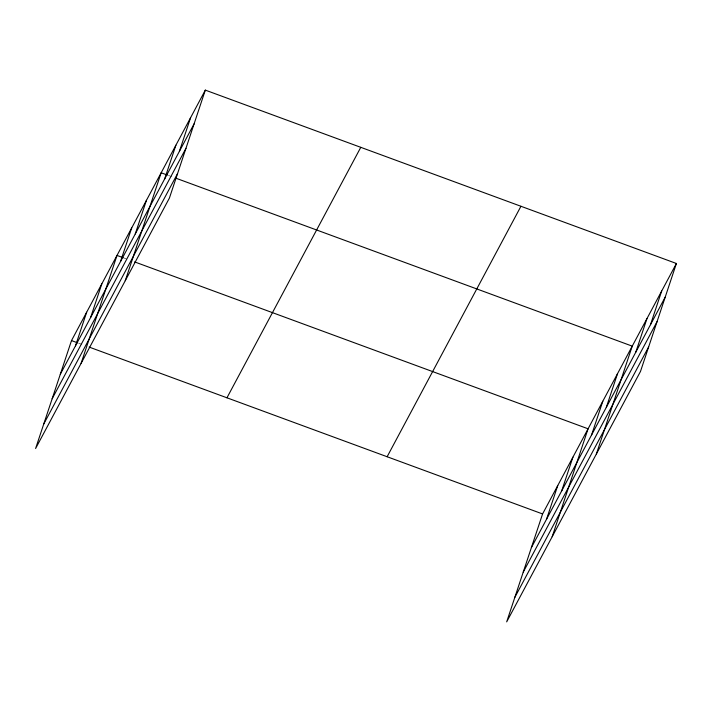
<?xml version="1.0" encoding="UTF-8"?>
<svg xmlns="http://www.w3.org/2000/svg" width="712" height="712" viewBox="0 0 712 712"><rect width="100%" height="100%" fill="white"/><g stroke="black" fill="none" stroke-linecap="round" stroke-linejoin="round"><path stroke-width="0.53" stroke-dasharray="3.56 2.67" d="M168.415 175.446L173.603 177.35M123.22 257.717L127.368 259.239M78.756 343.255L81.871 344.403"/><path stroke-width="1.07" d="M205.323 90.121L71.503 340.585L35.6 448.515L169.42 198.052L205.323 90.121L676.4 263.485L640.497 371.415L506.677 621.879L542.58 513.948L676.4 263.485M75.472 345.854L86.668 312.203M90.638 317.472L101.834 283.812M81.097 363.36L116.999 255.43L123.22 257.717M120.524 261.535L131.72 227.876M135.244 233.981L146.441 200.33M125.259 280.706L161.161 172.776L167.382 175.063M164.686 178.881L175.882 145.221M179.406 151.327L190.602 117.676M546.549 519.217L557.745 485.566M561.715 490.835L572.911 457.175M552.174 536.723L588.076 428.793L134.621 261.909M591.601 434.899L602.797 401.239M606.321 407.344L617.518 373.684M596.336 454.069L632.238 346.139L175.677 178.116M635.763 352.244L646.959 318.584M650.483 324.69L661.679 291.03M60.306 374.245L194.127 123.781M52.154 398.756L185.974 148.292M43.752 424.005L177.573 173.541M226.959 397.794L360.779 147.331M387.123 456.739L520.944 206.275M531.383 547.608L665.204 297.135M523.231 572.119L657.051 321.646M514.829 597.368L648.65 346.904M71.503 340.585L77.724 342.873M89.125 347.073L542.58 513.948"/></g></svg>
